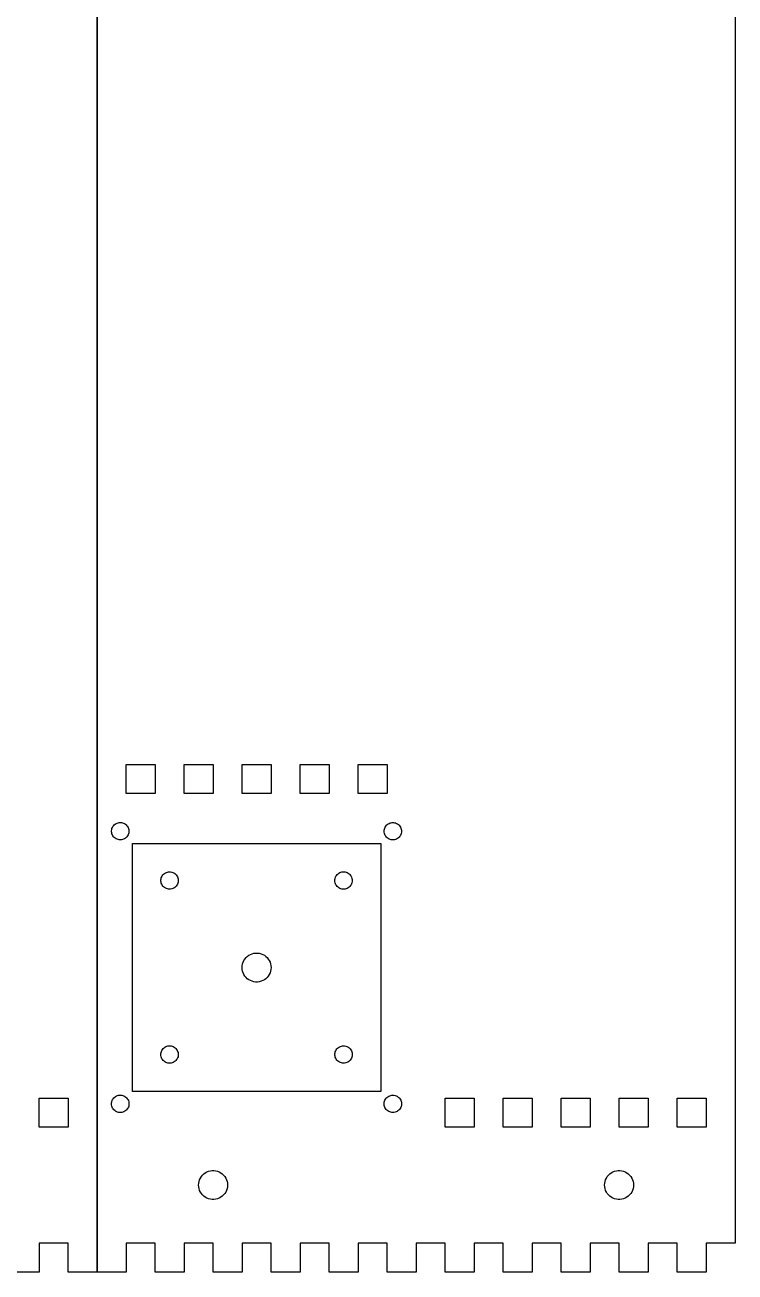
# Model space of a CAD drawing. Extents: x 0 to 495, y 0 to 430.
# Drawn here: x 372.7 to 495.1, y 0.1 to 215.1 of the extents above; entities that cross this region are included whole.
import ezdxf

# ---------------------------------------------------------------- set-up
doc = ezdxf.new("R2010")
doc.units = 0
doc.layers.add('Layer_1', color=7, linetype='CONTINUOUS')

msp = doc.modelspace()

# ---------------------------------------------------------------- linework, layer by layer
at = {"layer": 'Layer_1', "color": 7}
for p, q in [((385.141103, 0.141117), (385.141103, 425.141117)), ((385.141112, 400.141116), (385.141112, 30.141117)), ((495.141103, 400.141116), (495.141103, 30.141117)), ((390.141103, 82.641116), (390.141103, 87.641114)), ((390.141103, 87.641114), (395.141103, 87.641114)), ((395.141103, 87.641114), (395.141103, 82.641116)), ((400.141103, 82.641116), (400.141103, 87.641114)), ((400.141103, 87.641114), (405.141103, 87.641114)), ((405.141103, 87.641114), (405.141103, 82.641116)), ((410.141103, 82.641116), (410.141103, 87.641114)), ((410.141103, 87.641114), (415.141102, 87.641114)), ((415.141102, 87.641114), (415.141102, 82.641116)), ((420.141104, 82.641116), (420.141104, 87.641114)), ((420.141104, 87.641114), (425.141102, 87.641114)), ((425.141102, 87.641114), (425.141102, 82.641116)), ((430.141103, 82.641116), (430.141103, 87.641114)), ((430.141103, 87.641114), (435.141102, 87.641114)), ((435.141102, 87.641114), (435.141102, 82.641116)), ((395.141103, 82.641116), (390.141103, 82.641116)), ((405.141103, 82.641116), (400.141103, 82.641116)), ((415.141102, 82.641116), (410.141103, 82.641116)), ((425.141102, 82.641116), (420.141104, 82.641116)), ((435.141102, 82.641116), (430.141103, 82.641116)), ((388.259103, 77.355116), (388.418103, 77.455116)), ((388.418103, 77.455116), (388.589103, 77.536117)), ((388.589103, 77.536117), (388.768103, 77.594116)), ((388.768103, 77.594116), (388.953103, 77.629117)), ((388.953103, 77.629117), (389.141103, 77.641112)), ((389.141103, 77.641115), (389.329103, 77.62912)), ((389.329103, 77.629117), (389.514103, 77.594116)), ((389.514103, 77.594116), (389.693103, 77.536117)), ((389.693103, 77.536117), (389.864103, 77.455116)), ((389.864103, 77.455116), (390.023103, 77.355116)), ((435.185103, 77.297117), (435.337102, 77.407116)), ((435.337102, 77.407116), (435.502104, 77.498116)), ((435.502104, 77.498116), (435.677104, 77.568115)), ((435.677104, 77.568115), (435.860103, 77.614115)), ((435.860103, 77.614115), (436.047103, 77.638132)), ((436.047103, 77.638118), (436.235102, 77.638118)), ((436.235102, 77.638118), (436.422103, 77.6141)), ((436.422103, 77.614115), (436.605104, 77.568115)), ((436.605104, 77.568115), (436.780102, 77.498116)), ((436.780102, 77.498116), (436.945103, 77.407116)), ((436.945103, 77.407116), (437.097102, 77.297117)), ((387.644103, 76.235117), (387.668103, 76.422115)), ((387.644103, 76.047115), (387.644103, 76.235117)), ((387.668103, 75.860115), (387.644103, 76.047115)), ((387.668103, 76.422115), (387.714103, 76.605116)), ((387.714103, 75.677116), (387.668103, 75.860115)), ((387.714103, 76.605116), (387.784103, 76.780117)), ((387.784103, 75.502116), (387.714103, 75.677116)), ((387.784103, 76.780117), (387.875103, 76.945115)), ((387.875103, 75.337117), (387.784103, 75.502116)), ((387.875103, 76.945115), (387.985103, 77.097117)), ((387.985103, 75.185115), (387.875103, 75.337117)), ((387.985103, 77.097117), (388.114103, 77.234116)), ((388.114103, 77.234116), (388.259103, 77.355116)), ((390.023103, 77.355116), (390.168103, 77.234116)), ((390.168103, 77.234116), (390.297103, 77.097117)), ((390.297103, 77.097117), (390.407103, 76.945115)), ((390.407103, 75.337117), (390.297103, 75.185115)), ((390.407103, 76.945115), (390.498103, 76.780117)), ((390.498103, 75.502116), (390.407103, 75.337117)), ((390.498103, 76.780117), (390.568103, 76.605116)), ((390.568103, 75.677116), (390.498103, 75.502116)), ((390.568103, 76.605116), (390.614103, 76.422115)), ((390.614103, 75.860115), (390.568103, 75.677116)), ((390.614103, 76.422115), (390.638103, 76.235117)), ((390.638103, 76.047115), (390.614103, 75.860115)), ((390.638103, 76.235117), (390.638103, 76.047115)), ((434.641103, 76.141115), (434.653097, 76.329117)), ((434.653103, 75.953115), (434.641109, 76.141115)), ((434.653103, 76.329117), (434.688104, 76.514117)), ((434.688104, 75.768116), (434.653103, 75.953115)), ((434.688104, 76.514117), (434.746104, 76.693116)), ((434.746104, 75.589116), (434.688104, 75.768116)), ((434.746104, 76.693116), (434.827104, 76.864117)), ((434.827104, 75.418115), (434.746104, 75.589116)), ((434.827104, 76.864117), (434.927104, 77.023116)), ((434.927104, 75.259117), (434.827104, 75.418115)), ((434.927104, 77.023116), (435.048104, 77.168116)), ((435.048104, 75.114117), (434.927104, 75.259117)), ((435.048104, 77.168116), (435.185103, 77.297117)), ((437.097102, 77.297117), (437.234104, 77.168116)), ((437.234104, 77.168116), (437.355104, 77.023116)), ((437.355104, 75.259117), (437.234104, 75.114117)), ((437.355104, 77.023116), (437.455104, 76.864117)), ((437.455104, 75.418115), (437.355104, 75.259117)), ((437.455104, 76.864117), (437.536102, 76.693116)), ((437.536102, 75.589116), (437.455104, 75.418115)), ((437.536102, 76.693116), (437.594104, 76.514117)), ((437.594104, 75.768116), (437.536102, 75.589116)), ((437.594104, 76.514117), (437.629102, 76.329117)), ((437.629102, 75.953115), (437.594104, 75.768116)), ((437.629102, 76.329117), (437.641097, 76.141115)), ((437.641103, 76.141115), (437.629108, 75.953115)), ((388.114103, 75.048116), (387.985103, 75.185115)), ((388.259103, 74.927116), (388.114103, 75.048116)), ((388.418103, 74.827116), (388.259103, 74.927116)), ((388.589103, 74.746116), (388.418103, 74.827116)), ((388.768103, 74.688116), (388.589103, 74.746116)), ((388.953103, 74.653115), (388.768103, 74.688116)), ((389.141103, 74.641115), (388.953103, 74.65311)), ((389.329103, 74.653115), (389.141103, 74.641121)), ((389.514103, 74.688116), (389.329103, 74.653115)), ((389.693103, 74.746116), (389.514103, 74.688116)), ((389.864103, 74.827116), (389.693103, 74.746116)), ((390.023103, 74.927116), (389.864103, 74.827116)), ((390.168103, 75.048116), (390.023103, 74.927116)), ((390.297103, 75.185115), (390.168103, 75.048116)), ((391.24109, 31.241118), (391.24109, 74.041126)), ((391.24109, 74.041126), (434.041091, 74.041126)), ((391.241103, 31.241117), (391.241103, 74.041116)), ((391.241103, 74.041116), (434.041104, 74.041116)), ((434.041091, 74.041126), (434.041091, 31.241118)), ((434.041104, 74.041116), (434.041104, 31.241117)), ((435.185103, 74.985116), (435.048104, 75.114117)), ((435.337102, 74.875117), (435.185103, 74.985116)), ((435.502104, 74.784117), (435.337102, 74.875117)), ((435.677104, 74.714118), (435.502104, 74.784117)), ((435.860103, 74.668115), (435.677104, 74.714118)), ((436.047103, 74.644115), (435.860103, 74.668104)), ((436.235102, 74.644115), (436.047103, 74.644115)), ((436.422103, 74.668115), (436.235102, 74.644126)), ((436.605104, 74.714118), (436.422103, 74.668115)), ((436.780102, 74.784117), (436.605104, 74.714118)), ((436.945103, 74.875117), (436.780102, 74.784117)), ((437.097102, 74.985116), (436.945103, 74.875117)), ((437.234104, 75.114117), (437.097102, 74.985116)), ((396.61409, 68.734126), (396.75909, 68.855126)), ((396.75909, 68.855126), (396.918091, 68.955125)), ((396.918091, 68.955125), (397.08909, 69.036126)), ((397.08909, 69.036126), (397.26809, 69.094126)), ((397.26809, 69.094126), (397.45309, 69.129124)), ((397.45309, 69.129124), (397.641091, 69.141118)), ((397.641091, 69.141124), (397.82909, 69.12913)), ((397.82909, 69.129124), (398.01409, 69.094126)), ((398.01409, 69.094126), (398.19309, 69.036126)), ((398.19309, 69.036126), (398.364091, 68.955125)), ((398.364091, 68.955125), (398.523091, 68.855126)), ((398.523091, 68.855126), (398.66809, 68.734126)), ((426.685091, 68.797126), (426.83709, 68.907125)), ((426.83709, 68.907125), (427.00209, 68.998125)), ((427.00209, 68.998125), (427.17709, 69.068124)), ((427.17709, 69.068124), (427.36009, 69.114124)), ((427.36009, 69.114124), (427.54709, 69.138113)), ((427.54709, 69.138124), (427.73509, 69.138124)), ((427.73509, 69.138124), (427.922091, 69.114135)), ((427.922091, 69.114124), (428.105091, 69.068124)), ((428.105091, 69.068124), (428.280091, 68.998125)), ((428.280091, 68.998125), (428.44509, 68.907125)), ((428.44509, 68.907125), (428.59709, 68.797126)), ((396.14409, 67.735124), (396.168091, 67.922124)), ((396.14409, 67.547124), (396.14409, 67.735124)), ((396.16809, 67.360116), (396.14409, 67.547124)), ((396.16809, 67.922124), (396.21409, 68.105126)), ((396.21409, 67.177123), (396.16809, 67.360116)), ((396.21409, 68.105126), (396.28409, 68.280123)), ((396.28409, 67.002117), (396.21409, 67.177123)), ((396.28409, 68.280123), (396.37509, 68.445125)), ((396.37509, 66.83713), (396.28409, 67.002117)), ((396.37509, 68.445125), (396.485091, 68.597124)), ((396.485091, 66.685125), (396.37509, 66.83713)), ((396.485091, 68.597124), (396.61409, 68.734126)), ((396.61409, 66.548134), (396.485091, 66.685125)), ((398.66809, 68.734126), (398.797091, 68.597124)), ((398.797091, 66.685125), (398.66809, 66.548134)), ((398.797091, 68.597124), (398.90709, 68.445125)), ((398.90709, 66.83713), (398.797091, 66.685125)), ((398.90709, 68.445125), (398.99809, 68.280123)), ((398.99809, 67.002117), (398.90709, 66.83713)), ((398.99809, 68.280123), (399.06809, 68.105126)), ((399.06809, 67.177123), (398.99809, 67.002117)), ((399.06809, 68.105126), (399.11409, 67.922124)), ((399.11409, 67.360116), (399.06809, 67.177123)), ((399.11409, 67.922124), (399.138091, 67.735124)), ((399.13809, 67.547124), (399.11409, 67.360116)), ((399.13809, 67.735124), (399.13809, 67.547124)), ((426.15309, 67.453125), (426.14109, 67.641124)), ((426.141091, 67.641124), (426.153091, 67.829124)), ((426.15309, 67.829124), (426.18809, 68.014126)), ((426.18809, 67.268111), (426.15309, 67.453125)), ((426.18809, 68.014126), (426.24609, 68.193125)), ((426.24609, 67.089126), (426.18809, 67.268111)), ((426.24609, 68.193125), (426.327091, 68.364124)), ((426.327091, 66.918127), (426.24609, 67.089126)), ((426.327091, 68.364124), (426.42709, 68.523125)), ((426.42709, 66.759123), (426.327091, 66.918127)), ((426.42709, 68.523125), (426.548091, 68.668125)), ((426.548091, 66.614118), (426.42709, 66.759123)), ((426.548091, 68.668125), (426.685091, 68.797126)), ((428.59709, 68.797126), (428.73409, 68.668125)), ((428.73409, 68.668125), (428.85509, 68.523125)), ((428.85509, 66.759123), (428.73409, 66.614118)), ((428.85509, 68.523125), (428.95509, 68.364124)), ((428.95509, 66.918127), (428.85509, 66.759123)), ((428.95509, 68.364124), (429.036091, 68.193125)), ((429.036091, 67.089126), (428.95509, 66.918127)), ((429.036091, 68.193125), (429.09409, 68.014126)), ((429.09409, 67.268111), (429.036091, 67.089126)), ((429.09409, 68.014126), (429.12909, 67.829124)), ((429.12909, 67.453125), (429.09409, 67.268111)), ((429.12909, 67.829124), (429.14109, 67.641124)), ((429.14109, 67.641124), (429.12909, 67.453125)), ((396.75909, 66.427117), (396.61409, 66.548134)), ((396.918091, 66.327126), (396.75909, 66.427117)), ((397.08909, 66.246128), (396.918091, 66.327126)), ((397.26809, 66.188131), (397.08909, 66.246128)), ((397.45309, 66.153136), (397.26809, 66.188131)), ((397.641091, 66.141113), (397.45309, 66.153249)), ((397.82909, 66.153136), (397.641091, 66.141)), ((398.01409, 66.188131), (397.82909, 66.153136)), ((398.19309, 66.246128), (398.01409, 66.188131)), ((398.364091, 66.327126), (398.19309, 66.246128)), ((398.523091, 66.427117), (398.364091, 66.327126)), ((398.66809, 66.548134), (398.523091, 66.427117)), ((426.685091, 66.485114), (426.548091, 66.614118)), ((426.83709, 66.375132), (426.685091, 66.485114)), ((427.00209, 66.284115), (426.83709, 66.375132)), ((427.17709, 66.214124), (427.00209, 66.284115)), ((427.36009, 66.168122), (427.17709, 66.214124)), ((427.54709, 66.144133), (427.36009, 66.168122)), ((427.73509, 66.144133), (427.54709, 66.144133)), ((427.922091, 66.168122), (427.73509, 66.144133)), ((428.105091, 66.214124), (427.922091, 66.168122)), ((428.280091, 66.284115), (428.105091, 66.214124)), ((428.44509, 66.375132), (428.280091, 66.284115)), ((428.59709, 66.485114), (428.44509, 66.375132)), ((428.73409, 66.614118), (428.59709, 66.485114)), ((410.31709, 53.561114), (410.45009, 53.845114)), ((410.45009, 53.845114), (410.618091, 54.110121)), ((410.618091, 54.110121), (410.81909, 54.352126)), ((410.81909, 54.352126), (411.047091, 54.567123)), ((411.047091, 54.567123), (411.301091, 54.75212)), ((411.301091, 54.75212), (411.57709, 54.903137)), ((411.57709, 54.903137), (411.868091, 55.01913)), ((411.868091, 55.01913), (412.17309, 55.097137)), ((412.17309, 55.097137), (412.484091, 55.136112)), ((412.484091, 55.136112), (412.79809, 55.136112)), ((412.79809, 55.136112), (413.109091, 55.097137)), ((413.109091, 55.097137), (413.41409, 55.01913)), ((413.41409, 55.01913), (413.705091, 54.903137)), ((413.705091, 54.903137), (413.98109, 54.75212)), ((413.98109, 54.75212), (414.23509, 54.567123)), ((414.23509, 54.567123), (414.463091, 54.352126)), ((414.463091, 54.352126), (414.66409, 54.110121)), ((414.66409, 54.110121), (414.83209, 53.845114)), ((414.83209, 53.845114), (414.965091, 53.561114)), ((410.14109, 52.641126), (410.16109, 52.95411)), ((410.16109, 52.328113), (410.14109, 52.641126)), ((410.16109, 52.95411), (410.220091, 53.263116)), ((410.220091, 52.019136), (410.16109, 52.328113)), ((410.220091, 53.263116), (410.31709, 53.561114)), ((410.31709, 51.721138), (410.220091, 52.019136)), ((410.45009, 51.437138), (410.31709, 51.721138)), ((414.965091, 51.721138), (414.83209, 51.437138)), ((414.965091, 53.561114), (415.06209, 53.263116)), ((415.06209, 52.019136), (414.965091, 51.721138)), ((415.06209, 53.263116), (415.121091, 52.95411)), ((415.121091, 52.328113), (415.06209, 52.019136)), ((415.121091, 52.95411), (415.141091, 52.641126)), ((415.141091, 52.641126), (415.121091, 52.328113)), ((410.618091, 51.172131), (410.45009, 51.437138)), ((410.81909, 50.930126), (410.618091, 51.172131)), ((411.047091, 50.715129), (410.81909, 50.930126)), ((411.301091, 50.530132), (411.047091, 50.715129)), ((411.57709, 50.379115), (411.301091, 50.530132)), ((411.868091, 50.263122), (411.57709, 50.379115)), ((412.17309, 50.185115), (411.868091, 50.263122)), ((412.484091, 50.146112), (412.17309, 50.185115)), ((412.79809, 50.146112), (412.484091, 50.146112)), ((413.109091, 50.185115), (412.79809, 50.146112)), ((413.41409, 50.263122), (413.109091, 50.185115)), ((413.705091, 50.379115), (413.41409, 50.263122)), ((413.98109, 50.530132), (413.705091, 50.379115)), ((414.23509, 50.715129), (413.98109, 50.530132)), ((414.463091, 50.930126), (414.23509, 50.715129)), ((414.66409, 51.172131), (414.463091, 50.930126)), ((414.83209, 51.437138), (414.66409, 51.172131)), ((396.54809, 38.668134), (396.68509, 38.797138)), ((396.68509, 38.797138), (396.83709, 38.90712)), ((396.83709, 38.90712), (397.00209, 38.998137)), ((397.00209, 38.998137), (397.17709, 39.068128)), ((397.17709, 39.068128), (397.36009, 39.11413)), ((397.36009, 39.11413), (397.54709, 39.138119)), ((397.54709, 39.138119), (397.735091, 39.138119)), ((397.735091, 39.138119), (397.92209, 39.11413)), ((397.92209, 39.11413), (398.10509, 39.068128)), ((398.10509, 39.068128), (398.28009, 38.998137)), ((398.28009, 38.998137), (398.445091, 38.90712)), ((398.445091, 38.90712), (398.59709, 38.797138)), ((398.59709, 38.797138), (398.73409, 38.668134)), ((426.48509, 38.597127), (426.61409, 38.734118)), ((426.61409, 38.734118), (426.75909, 38.855135)), ((426.75909, 38.855135), (426.91809, 38.955126)), ((426.91809, 38.955126), (427.089091, 39.036124)), ((427.089091, 39.036124), (427.268091, 39.094121)), ((427.268091, 39.094121), (427.453091, 39.129116)), ((427.453091, 39.129116), (427.64109, 39.141252)), ((427.64109, 39.141111), (427.82909, 39.128975)), ((427.82909, 39.129116), (428.01409, 39.094121)), ((428.01409, 39.094121), (428.19309, 39.036124)), ((428.19309, 39.036124), (428.36409, 38.955126)), ((428.36409, 38.955126), (428.52309, 38.855135)), ((428.52309, 38.855135), (428.668091, 38.734118)), ((428.668091, 38.734118), (428.79709, 38.597127)), ((396.14109, 37.641128), (396.153091, 37.829116)), ((396.153091, 37.453111), (396.14109, 37.641128)), ((396.153091, 37.829116), (396.188091, 38.014113)), ((396.188091, 37.268115), (396.153091, 37.453111)), ((396.188091, 38.014113), (396.24609, 38.193126)), ((396.24609, 37.089129), (396.188091, 37.268115)), ((396.24609, 38.193126), (396.32709, 38.364125)), ((396.32709, 36.918131), (396.24609, 37.089129)), ((396.32709, 38.364125), (396.42709, 38.523129)), ((396.42709, 36.759127), (396.32709, 36.918131)), ((396.42709, 38.523129), (396.54809, 38.668134)), ((396.54809, 36.614121), (396.42709, 36.759127)), ((396.68509, 36.485117), (396.54809, 36.614121)), ((398.73409, 36.614121), (398.59709, 36.485117)), ((398.73409, 38.668134), (398.855091, 38.523129)), ((398.855091, 36.759127), (398.73409, 36.614121)), ((398.855091, 38.523129), (398.95509, 38.364125)), ((398.95509, 36.918131), (398.855091, 36.759127)), ((398.95509, 38.364125), (399.03609, 38.193126)), ((399.03609, 37.089129), (398.95509, 36.918131)), ((399.03609, 38.193126), (399.09409, 38.014113)), ((399.09409, 37.268115), (399.03609, 37.089129)), ((399.09409, 38.014113), (399.129091, 37.829116)), ((399.129091, 37.453111), (399.09409, 37.268115)), ((399.14109, 37.641128), (399.12909, 37.453111)), ((399.129091, 37.829116), (399.141091, 37.641128)), ((426.16809, 37.360119), (426.14409, 37.54712)), ((426.144091, 37.735136), (426.168091, 37.922136)), ((426.144091, 37.54712), (426.144091, 37.735136)), ((426.16809, 37.922136), (426.21409, 38.105129)), ((426.21409, 37.177126), (426.16809, 37.360119)), ((426.21409, 38.105129), (426.284091, 38.280135)), ((426.284091, 37.00212), (426.21409, 37.177126)), ((426.284091, 38.280135), (426.375091, 38.445122)), ((426.375091, 36.837133), (426.284091, 37.00212)), ((426.375091, 38.445122), (426.48509, 38.597127)), ((426.48509, 36.685128), (426.375091, 36.837133)), ((426.61409, 36.548138), (426.48509, 36.685128)), ((428.79709, 36.685128), (428.668091, 36.548138)), ((428.79709, 38.597127), (428.90709, 38.445122)), ((428.90709, 36.837133), (428.79709, 36.685128)), ((428.90709, 38.445122), (428.99809, 38.280135)), ((428.99809, 37.00212), (428.90709, 36.837133)), ((428.99809, 38.280135), (429.068091, 38.105129)), ((429.068091, 37.177126), (428.99809, 37.00212)), ((429.068091, 38.105129), (429.114091, 37.922136)), ((429.114091, 37.360119), (429.068091, 37.177126)), ((429.13809, 37.54712), (429.11409, 37.360119)), ((429.114091, 37.922136), (429.138091, 37.735136)), ((429.13809, 37.735136), (429.13809, 37.54712)), ((396.83709, 36.375135), (396.68509, 36.485117)), ((397.00209, 36.284119), (396.83709, 36.375135)), ((397.17709, 36.214128), (397.00209, 36.284119)), ((397.36009, 36.168125), (397.17709, 36.214128)), ((397.54709, 36.144136), (397.36009, 36.168125)), ((397.735091, 36.144136), (397.54709, 36.144136)), ((397.92209, 36.168125), (397.735091, 36.144136)), ((398.10509, 36.214128), (397.92209, 36.168125)), ((398.28009, 36.284119), (398.10509, 36.214128)), ((398.445091, 36.375135), (398.28009, 36.284119)), ((398.59709, 36.485117), (398.445091, 36.375135)), ((426.75909, 36.427121), (426.61409, 36.548138)), ((426.91809, 36.327129), (426.75909, 36.427121)), ((427.089091, 36.246132), (426.91809, 36.327129)), ((427.268091, 36.188135), (427.089091, 36.246132)), ((427.453091, 36.153111), (427.268091, 36.188135)), ((427.64109, 36.141117), (427.453091, 36.153252)), ((427.82909, 36.153111), (427.64109, 36.140976)), ((428.01409, 36.188135), (427.82909, 36.153111)), ((428.19309, 36.246132), (428.01409, 36.188135)), ((428.36409, 36.327129), (428.19309, 36.246132)), ((428.52309, 36.427121), (428.36409, 36.327129)), ((428.668091, 36.548138), (428.52309, 36.427121)), ((375.141112, 25.141115), (375.141112, 30.141117)), ((375.141112, 30.141117), (380.14111, 30.141117)), ((380.14111, 30.141117), (380.14111, 25.141115)), ((385.141112, 30.141117), (385.141112, 25.141115)), ((387.927103, 30.023117), (388.048103, 30.168117)), ((388.048103, 30.168117), (388.185103, 30.297115)), ((388.185103, 30.297115), (388.337103, 30.407117)), ((388.337103, 30.407117), (388.502103, 30.498116)), ((388.502103, 30.498116), (388.677103, 30.568116)), ((388.677103, 30.568116), (388.860103, 30.614115)), ((388.860103, 30.614115), (389.047103, 30.638104)), ((389.047103, 30.638116), (389.235103, 30.638116)), ((389.235103, 30.638116), (389.422103, 30.614127)), ((389.422103, 30.614115), (389.605103, 30.568116)), ((389.605103, 30.568116), (389.780103, 30.498116)), ((389.780103, 30.498116), (389.945103, 30.407117)), ((389.945103, 30.407117), (390.097103, 30.297115)), ((390.097103, 30.297115), (390.234103, 30.168117)), ((390.234103, 30.168117), (390.355103, 30.023117)), ((434.041091, 31.241118), (391.24109, 31.241118)), ((434.041104, 31.241117), (391.241103, 31.241117)), ((434.985104, 30.097115), (435.114102, 30.234114)), ((435.114102, 30.234114), (435.259102, 30.355117)), ((435.259102, 30.355117), (435.418103, 30.455117)), ((435.418103, 30.455117), (435.589104, 30.536115)), ((435.589104, 30.536115), (435.768104, 30.594117)), ((435.768104, 30.594117), (435.953103, 30.629116)), ((435.953103, 30.629116), (436.141103, 30.64111)), ((436.141103, 30.641116), (436.329102, 30.629121)), ((436.329102, 30.629116), (436.514102, 30.594117)), ((436.514102, 30.594117), (436.693104, 30.536115)), ((436.693104, 30.536115), (436.864102, 30.455117)), ((436.864102, 30.455117), (437.023104, 30.355117)), ((437.023104, 30.355117), (437.168104, 30.234114)), ((437.168104, 30.234114), (437.297102, 30.097115)), ((445.141102, 25.141115), (445.141102, 30.141117)), ((445.141102, 30.141117), (450.141103, 30.141117)), ((450.141103, 30.141117), (450.141103, 25.141115)), ((455.141104, 25.141115), (455.141104, 30.141117)), ((455.141104, 30.141117), (460.141103, 30.141117)), ((460.141103, 30.141117), (460.141103, 25.141115)), ((465.141104, 25.141115), (465.141104, 30.141117)), ((465.141104, 30.141117), (470.141102, 30.141117)), ((470.141102, 30.141117), (470.141102, 25.141115)), ((475.141104, 25.141115), (475.141104, 30.141117)), ((475.141104, 30.141117), (480.141102, 30.141117)), ((480.141102, 30.141117), (480.141102, 25.141115)), ((485.141103, 25.141115), (485.141103, 30.141117)), ((485.141103, 30.141117), (490.141102, 30.141117)), ((490.141102, 30.141117), (490.141102, 25.141115)), ((495.141103, 30.141117), (495.141103, 25.141115)), ((387.641103, 29.141116), (387.653103, 29.329115)), ((387.653103, 28.953116), (387.641103, 29.141116)), ((387.653103, 29.329115), (387.688103, 29.514115)), ((387.688103, 28.768117), (387.653103, 28.953116)), ((387.688103, 29.514115), (387.746103, 29.693117)), ((387.746103, 28.589117), (387.688103, 28.768117)), ((387.746103, 29.693117), (387.827103, 29.864115)), ((387.827103, 28.418116), (387.746103, 28.589117)), ((387.827103, 29.864115), (387.927103, 30.023117)), ((387.927103, 28.259115), (387.827103, 28.418116)), ((388.048103, 28.114115), (387.927103, 28.259115)), ((388.185103, 27.985117), (388.048103, 28.114115)), ((388.337103, 27.875115), (388.185103, 27.985117)), ((390.097103, 27.985117), (389.945103, 27.875115)), ((390.234103, 28.114115), (390.097103, 27.985117)), ((390.355103, 28.259115), (390.234103, 28.114115)), ((390.355103, 30.023117), (390.455103, 29.864115)), ((390.455103, 28.418116), (390.355103, 28.259115)), ((390.455103, 29.864115), (390.536103, 29.693117)), ((390.536103, 28.589117), (390.455103, 28.418116)), ((390.536103, 29.693117), (390.594103, 29.514115)), ((390.594103, 28.768117), (390.536103, 28.589117)), ((390.594103, 29.514115), (390.629103, 29.329115)), ((390.629103, 28.953116), (390.594103, 28.768117)), ((390.629103, 29.329115), (390.641103, 29.141116)), ((390.641103, 29.141116), (390.629103, 28.953116)), ((434.644103, 29.235116), (434.668092, 29.422116)), ((434.644103, 29.047116), (434.644103, 29.235116)), ((434.668103, 28.860116), (434.644114, 29.047116)), ((434.668103, 29.422116), (434.714102, 29.605115)), ((434.714102, 28.677117), (434.668103, 28.860116)), ((434.714102, 29.605115), (434.784102, 29.780115)), ((434.784102, 28.502117), (434.714102, 28.677117)), ((434.784102, 29.780115), (434.875102, 29.945116)), ((434.875102, 28.337115), (434.784102, 28.502117)), ((434.875102, 29.945116), (434.985104, 30.097115)), ((434.985104, 28.185116), (434.875102, 28.337115)), ((435.114102, 28.048117), (434.985104, 28.185116)), ((435.259102, 27.927117), (435.114102, 28.048117)), ((437.168104, 28.048117), (437.023104, 27.927117)), ((437.297102, 28.185116), (437.168104, 28.048117)), ((437.297102, 30.097115), (437.407104, 29.945116)), ((437.407104, 28.337115), (437.297102, 28.185116)), ((437.407104, 29.945116), (437.498103, 29.780115)), ((437.498103, 28.502117), (437.407104, 28.337115)), ((437.498103, 29.780115), (437.568103, 29.605115)), ((437.568103, 28.677117), (437.498103, 28.502117)), ((437.568103, 29.605115), (437.614102, 29.422116)), ((437.614102, 28.860116), (437.568103, 28.677117)), ((437.614102, 29.422116), (437.638091, 29.235116)), ((437.638103, 29.047116), (437.614114, 28.860116)), ((437.638103, 29.235116), (437.638103, 29.047116)), ((388.502103, 27.784115), (388.337103, 27.875115)), ((388.677103, 27.714116), (388.502103, 27.784115)), ((388.860103, 27.668116), (388.677103, 27.714116)), ((389.047103, 27.644116), (388.860103, 27.668105)), ((389.235103, 27.644116), (389.047103, 27.644116)), ((389.422103, 27.668116), (389.235103, 27.644127)), ((389.605103, 27.714116), (389.422103, 27.668116)), ((389.780103, 27.784115), (389.605103, 27.714116)), ((389.945103, 27.875115), (389.780103, 27.784115)), ((435.418103, 27.827117), (435.259102, 27.927117)), ((435.589104, 27.746117), (435.418103, 27.827117)), ((435.768104, 27.688117), (435.589104, 27.746117)), ((435.953103, 27.653116), (435.768104, 27.688117)), ((436.141103, 27.641116), (435.953103, 27.65311)), ((436.329102, 27.653116), (436.141103, 27.641122)), ((436.514102, 27.688117), (436.329102, 27.653116)), ((436.693104, 27.746117), (436.514102, 27.688117)), ((436.864102, 27.827117), (436.693104, 27.746117)), ((437.023104, 27.927117), (436.864102, 27.827117)), ((380.14111, 25.141115), (375.141112, 25.141115)), ((385.141112, 25.141115), (385.141112, 5.141107)), ((450.141103, 25.141115), (445.141102, 25.141115)), ((460.141103, 25.141115), (455.141104, 25.141115)), ((470.141102, 25.141115), (465.141104, 25.141115)), ((480.141102, 25.141115), (475.141104, 25.141115)), ((490.141102, 25.141115), (485.141103, 25.141115)), ((495.141103, 25.141115), (495.141103, 5.141107)), ((403.547103, 17.067116), (403.801103, 17.252115)), ((403.801103, 17.252115), (404.077103, 17.403115)), ((404.077103, 17.403115), (404.368103, 17.519117)), ((404.368103, 17.519117), (404.673103, 17.597115)), ((404.673103, 17.597115), (404.984103, 17.636115)), ((404.984103, 17.636115), (405.298103, 17.636115)), ((405.298103, 17.636115), (405.609103, 17.597115)), ((405.609103, 17.597115), (405.914103, 17.519117)), ((405.914103, 17.519117), (406.205103, 17.403115)), ((406.205103, 17.403115), (406.481103, 17.252115)), ((406.481103, 17.252115), (406.735103, 17.067116)), ((473.547104, 17.067116), (473.801104, 17.252115)), ((473.801104, 17.252115), (474.077103, 17.403115)), ((474.077103, 17.403115), (474.368103, 17.519117)), ((474.368103, 17.519117), (474.673103, 17.597115)), ((474.673103, 17.597115), (474.984104, 17.636115)), ((474.984104, 17.636115), (475.298104, 17.636115)), ((475.298104, 17.636115), (475.609104, 17.597115)), ((475.609104, 17.597115), (475.914102, 17.519117)), ((475.914102, 17.519117), (476.205104, 17.403115)), ((476.205104, 17.403115), (476.481103, 17.252115)), ((476.481103, 17.252115), (476.735103, 17.067116)), ((402.661103, 14.828103), (402.641102, 15.141116)), ((402.641103, 15.141116), (402.661104, 15.454117)), ((402.661103, 15.454117), (402.720103, 15.763116)), ((402.720103, 15.763116), (402.817103, 16.061115)), ((402.817103, 16.061115), (402.950103, 16.345115)), ((402.950103, 16.345115), (403.118103, 16.610116)), ((403.118103, 16.610116), (403.319103, 16.852116)), ((403.319103, 16.852116), (403.547103, 17.067116)), ((406.735103, 17.067116), (406.963103, 16.852116)), ((406.963103, 16.852116), (407.164103, 16.610116)), ((407.164103, 16.610116), (407.332103, 16.345115)), ((407.332103, 16.345115), (407.465103, 16.061115)), ((407.465103, 16.061115), (407.562103, 15.763116)), ((407.562103, 15.763116), (407.621103, 15.454117)), ((407.641103, 15.141116), (407.621102, 14.828103)), ((407.621103, 15.454117), (407.641104, 15.141116)), ((472.661104, 14.828103), (472.641095, 15.141116)), ((472.641103, 15.141116), (472.661113, 15.454117)), ((472.661104, 15.454117), (472.720103, 15.763116)), ((472.720103, 15.763116), (472.817103, 16.061115)), ((472.817103, 16.061115), (472.950103, 16.345115)), ((472.950103, 16.345115), (473.118104, 16.610116)), ((473.118104, 16.610116), (473.319102, 16.852116)), ((473.319102, 16.852116), (473.547104, 17.067116)), ((476.735103, 17.067116), (476.963102, 16.852116)), ((476.963102, 16.852116), (477.164104, 16.610116)), ((477.164104, 16.610116), (477.332102, 16.345115)), ((477.332102, 16.345115), (477.465102, 16.061115)), ((477.465102, 16.061115), (477.562102, 15.763116)), ((477.562102, 15.763116), (477.621103, 15.454117)), ((477.641104, 15.141116), (477.621095, 14.828103)), ((477.621103, 15.454117), (477.641113, 15.141116)), ((402.720103, 14.519126), (402.661103, 14.828103)), ((402.817103, 14.221128), (402.720103, 14.519126)), ((402.950103, 13.937127), (402.817103, 14.221128)), ((403.118103, 13.672121), (402.950103, 13.937127)), ((403.319103, 13.430115), (403.118103, 13.672121)), ((403.547103, 13.215118), (403.319103, 13.430115)), ((403.801103, 13.030122), (403.547103, 13.215118)), ((404.077103, 12.879104), (403.801103, 13.030122)), ((406.481103, 13.030122), (406.205103, 12.879104)), ((406.735103, 13.215118), (406.481103, 13.030122)), ((406.963103, 13.430115), (406.735103, 13.215118)), ((407.164103, 13.672121), (406.963103, 13.430115)), ((407.332103, 13.937127), (407.164103, 13.672121)), ((407.465103, 14.221128), (407.332103, 13.937127)), ((407.562103, 14.519126), (407.465103, 14.221128)), ((407.621103, 14.828103), (407.562103, 14.519126)), ((472.720103, 14.519126), (472.661104, 14.828103)), ((472.817103, 14.221128), (472.720103, 14.519126)), ((472.950103, 13.937127), (472.817103, 14.221128)), ((473.118104, 13.672121), (472.950103, 13.937127)), ((473.319102, 13.430115), (473.118104, 13.672121)), ((473.547104, 13.215118), (473.319102, 13.430115)), ((473.801104, 13.030122), (473.547104, 13.215118)), ((474.077103, 12.879104), (473.801104, 13.030122)), ((476.481103, 13.030122), (476.205104, 12.879104)), ((476.735103, 13.215118), (476.481103, 13.030122)), ((476.963102, 13.430115), (476.735103, 13.215118)), ((477.164104, 13.672121), (476.963102, 13.430115)), ((477.332102, 13.937127), (477.164104, 13.672121)), ((477.465102, 14.221128), (477.332102, 13.937127)), ((477.562102, 14.519126), (477.465102, 14.221128)), ((477.621103, 14.828103), (477.562102, 14.519126)), ((404.368103, 12.763111), (404.077103, 12.879104)), ((404.673103, 12.685105), (404.368103, 12.763111)), ((404.984103, 12.64613), (404.673103, 12.685105)), ((405.298103, 12.64613), (404.984103, 12.64613)), ((405.609103, 12.685105), (405.298103, 12.64613)), ((405.914103, 12.763111), (405.609103, 12.685105)), ((406.205103, 12.879104), (405.914103, 12.763111)), ((474.368103, 12.763111), (474.077103, 12.879104)), ((474.673103, 12.685105), (474.368103, 12.763111)), ((474.984104, 12.64613), (474.673103, 12.685105)), ((475.298104, 12.64613), (474.984104, 12.64613)), ((475.609104, 12.685105), (475.298104, 12.64613)), ((475.914102, 12.763111), (475.609104, 12.685105)), ((476.205104, 12.879104), (475.914102, 12.763111)), ((380.14111, 5.141107), (375.141112, 5.141107)), ((375.141112, 5.141107), (375.141112, 0.141117)), ((380.14111, 0.141117), (380.14111, 5.141107)), ((385.141112, 5.141107), (385.141112, 0.141117)), ((395.141103, 5.141107), (390.141103, 5.141107)), ((390.141103, 5.141107), (390.141103, 0.141117)), ((395.141103, 0.141117), (395.141103, 5.141107)), ((405.141103, 5.141107), (400.141103, 5.141107)), ((400.141103, 5.141107), (400.141103, 0.141117)), ((405.141103, 0.141117), (405.141103, 5.141107)), ((415.141102, 5.141107), (410.141103, 5.141107)), ((410.141103, 5.141107), (410.141103, 0.141117)), ((415.141102, 0.141117), (415.141102, 5.141107)), ((425.141102, 5.141107), (420.141104, 5.141107)), ((420.141104, 5.141107), (420.141104, 0.141117)), ((425.141102, 0.141117), (425.141102, 5.141107)), ((435.141102, 5.141107), (430.141103, 5.141107)), ((430.141103, 5.141107), (430.141103, 0.141117)), ((435.141102, 0.141117), (435.141102, 5.141107)), ((445.141102, 5.141107), (440.141103, 5.141107)), ((440.141103, 5.141107), (440.141103, 0.141117)), ((445.141102, 0.141117), (445.141102, 5.141107)), ((455.141104, 5.141107), (450.141103, 5.141107)), ((450.141103, 5.141107), (450.141103, 0.141117)), ((455.141104, 0.141117), (455.141104, 5.141107)), ((465.141104, 5.141107), (460.141103, 5.141107)), ((460.141103, 5.141107), (460.141103, 0.141117)), ((465.141104, 0.141117), (465.141104, 5.141107)), ((475.141104, 5.141107), (470.141102, 5.141107)), ((470.141102, 5.141107), (470.141102, 0.141117)), ((475.141104, 0.141117), (475.141104, 5.141107)), ((485.141103, 5.141107), (480.141102, 5.141107)), ((480.141102, 5.141107), (480.141102, 0.141117)), ((485.141103, 0.141117), (485.141103, 5.141107)), ((495.141103, 5.141107), (490.141102, 5.141107)), ((490.141102, 5.141107), (490.141102, 0.141117)), ((375.141112, 0.141117), (370.141111, 0.141117)), ((385.141112, 0.141117), (380.14111, 0.141117)), ((390.141103, 0.141117), (385.141103, 0.141117)), ((400.141103, 0.141117), (395.141103, 0.141117)), ((410.141103, 0.141117), (405.141103, 0.141117)), ((420.141104, 0.141117), (415.141102, 0.141117)), ((430.141103, 0.141117), (425.141102, 0.141117)), ((440.141103, 0.141117), (435.141102, 0.141117)), ((450.141103, 0.141117), (445.141102, 0.141117)), ((460.141103, 0.141117), (455.141104, 0.141117)), ((470.141102, 0.141117), (465.141104, 0.141117)), ((480.141102, 0.141117), (475.141104, 0.141117)), ((490.141102, 0.141117), (485.141103, 0.141117))]:
    msp.add_line(p, q, dxfattribs=at)

doc.saveas('drawing.dxf')
